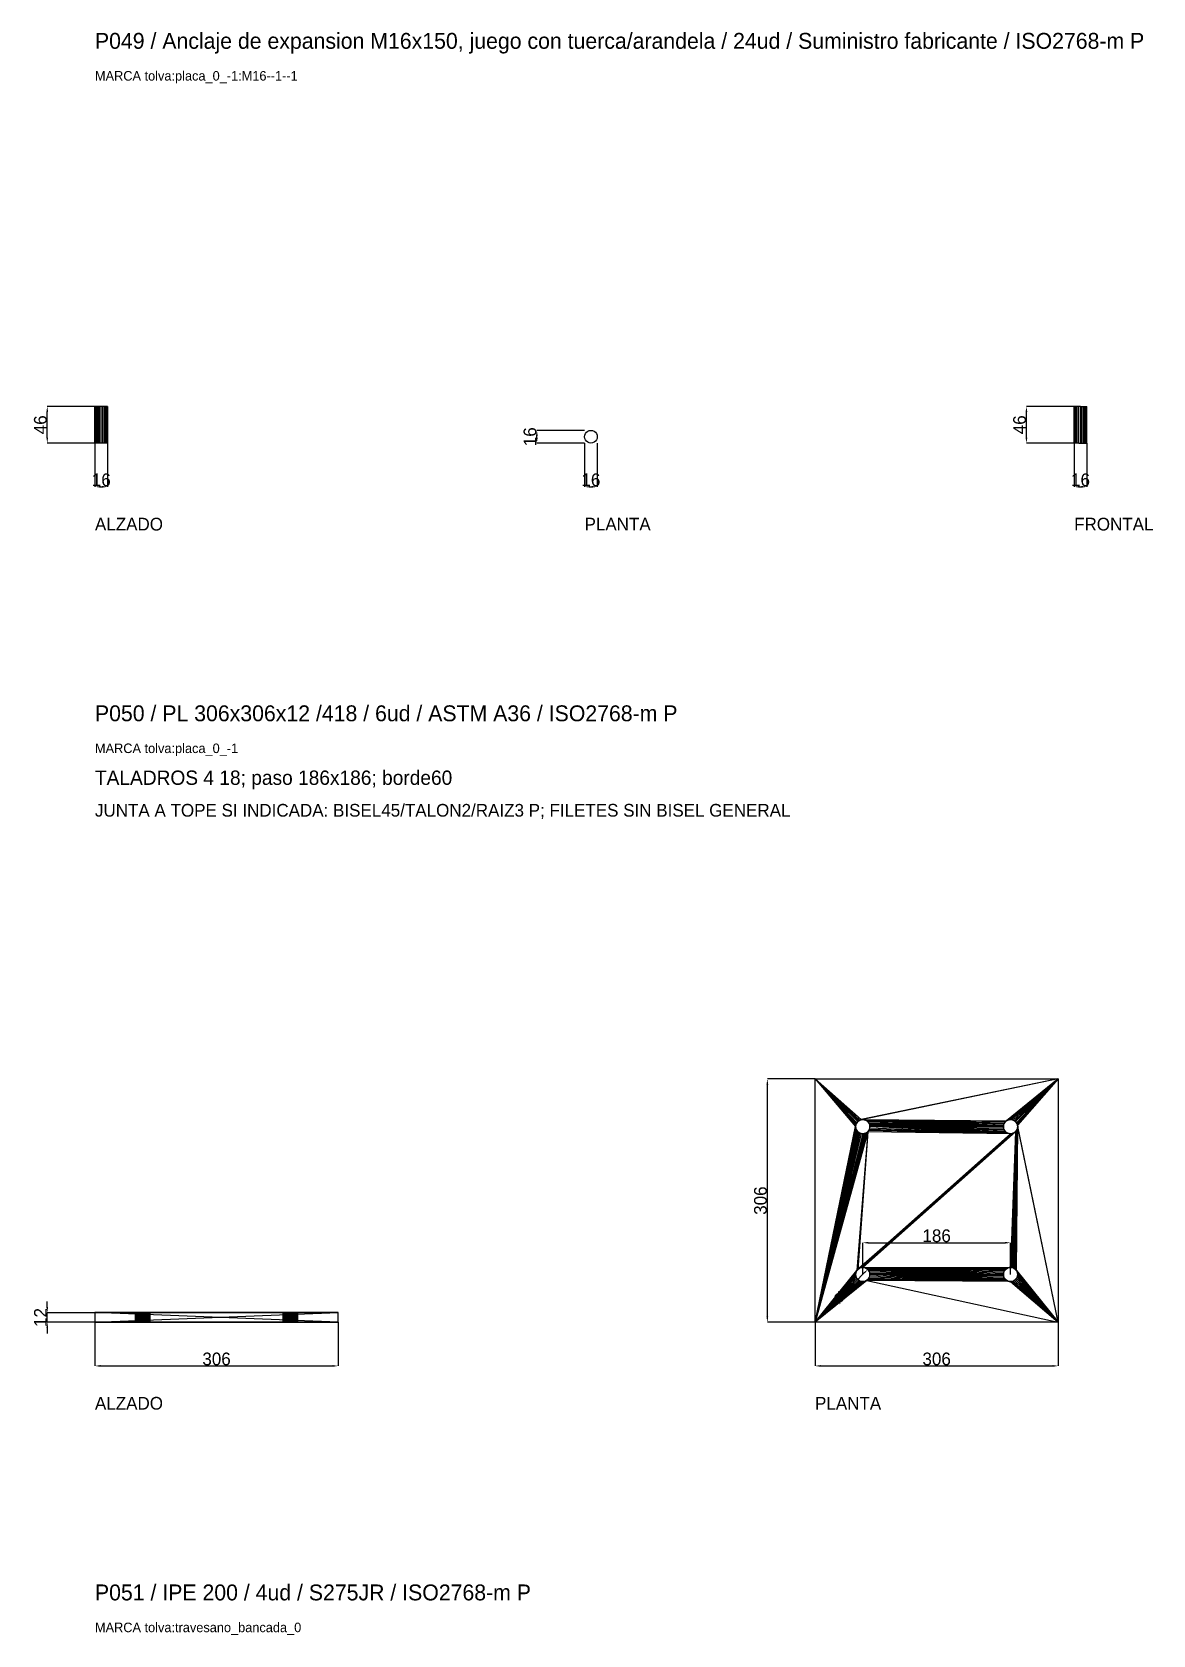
# Model space of a CAD drawing. Header units: millimetres. Extents: x -79 to 41330, y -75911 to 371.
# Drawn here: x -79 to 1331, y -65744 to -63728 of the extents above; entities that cross this region are included whole.
import ezdxf

# ---------------------------------------------------------------- set-up
doc = ezdxf.new("R2010")
doc.units = ezdxf.units.MM
for name, color, linetype in [('R17_COTAS_P', 1, 'Continuous'), ('R17_PIEZAS_P', 3, 'Continuous'), ('R17_TEXTOS', 7, 'Continuous')]:
    doc.layers.add(name, color=color, linetype=linetype)
doc.dimstyles.get("Standard").update_dxf_attribs({"dimtxt": 2.5, "dimasz": 2.5, "dimexe": 1.25, "dimexo": 0.625, "dimtad": 1, "dimcen": 2.5, "dimazin": 3, "dimtfac": 1, "dimtmove": 0, "dimatfit": 3})

# ---------------------------------------------------------------- blocks, each defined once
blk = doc.blocks.new('_CLOSEDFILLED')
at = {"color": 0, "linetype": 'BYBLOCK'}
blk.add_solid([(-1, 0.16), (0, 0), (-1, -0.16)], dxfattribs=at)
blk = doc.blocks.new('*D297')
for p, q in [((0, -64244.9), (0, -64299.9)), ((16, -64244.9), (16, -64299.9)), ((7, -64299.9), (9, -64299.9))]:
    blk.add_line(p, q)
at = {"layer": 'Defpoints'}
for p in [(0, -64244.9), (16, -64244.9), (0, -64299.9)]:
    blk.add_point(p, dxfattribs=at)
at = {"layer": 'R17_COTAS_P', "xscale": 7, "yscale": 7, "rotation": 180}
blk.add_blockref('_CLOSEDFILLED', (0, -64299.9), dxfattribs=at)
at = {"layer": 'R17_COTAS_P', "xscale": 7, "yscale": 7}
blk.add_blockref('_CLOSEDFILLED', (16, -64299.9), dxfattribs=at)
at = {"layer": 'R17_COTAS_P', "insert": (8, -64291.2), "char_height": 16, "attachment_point": 5}
blk.add_mtext('16', dxfattribs=at)
blk = doc.blocks.new('*D298')
for p, q in [((0, -64198.9), (-60, -64198.9)), ((-60, -64237.9), (-60, -64205.9)), ((0, -64244.9), (-60, -64244.9))]:
    blk.add_line(p, q)
at = {"layer": 'Defpoints'}
for p in [(0, -64198.9), (-60, -64244.9), (0, -64244.9)]:
    blk.add_point(p, dxfattribs=at)
at = {"layer": 'R17_COTAS_P', "xscale": 7, "yscale": 7}
for p, rotation in [((-60, -64198.9), 90), ((-60, -64244.9), 270)]:
    blk.add_blockref('_CLOSEDFILLED', p, dxfattribs=dict(at, rotation=rotation))
at = {"layer": 'R17_COTAS_P', "insert": (-68.6, -64221.9), "char_height": 16, "attachment_point": 5, "rotation": 90}
blk.add_mtext('46', dxfattribs=at)
blk = doc.blocks.new('*D299')
for p, q in [((616, -64244.9), (616, -64299.9)), ((632, -64244.9), (632, -64299.9)), ((623, -64299.9), (625, -64299.9))]:
    blk.add_line(p, q)
at = {"layer": 'Defpoints'}
for p in [(616, -64244.9), (632, -64244.9), (616, -64299.9)]:
    blk.add_point(p, dxfattribs=at)
at = {"layer": 'R17_COTAS_P', "xscale": 7, "yscale": 7, "rotation": 180}
blk.add_blockref('_CLOSEDFILLED', (616, -64299.9), dxfattribs=at)
at = {"layer": 'R17_COTAS_P', "xscale": 7, "yscale": 7}
blk.add_blockref('_CLOSEDFILLED', (632, -64299.9), dxfattribs=at)
at = {"layer": 'R17_COTAS_P', "insert": (624, -64291.2), "char_height": 16, "attachment_point": 5}
blk.add_mtext('16', dxfattribs=at)
blk = doc.blocks.new('*D300')
for p, q in [((616, -64228.9), (556, -64228.9)), ((556, -64237.9), (556, -64235.9)), ((616, -64244.9), (556, -64244.9))]:
    blk.add_line(p, q)
at = {"layer": 'Defpoints'}
for p in [(556, -64244.9), (616, -64228.9), (616, -64244.9)]:
    blk.add_point(p, dxfattribs=at)
at = {"layer": 'R17_COTAS_P', "xscale": 7, "yscale": 7}
for p, rotation in [((556, -64228.9), 90), ((556, -64244.9), 270)]:
    blk.add_blockref('_CLOSEDFILLED', p, dxfattribs=dict(at, rotation=rotation))
at = {"layer": 'R17_COTAS_P', "insert": (547.4, -64236.9), "char_height": 16, "attachment_point": 5, "rotation": 90}
blk.add_mtext('16', dxfattribs=at)
blk = doc.blocks.new('*D301')
for p, q in [((1232, -64244.9), (1232, -64299.9)), ((1248, -64244.9), (1248, -64299.9)), ((1239, -64299.9), (1241, -64299.9))]:
    blk.add_line(p, q)
at = {"layer": 'Defpoints'}
for p in [(1232, -64244.9), (1248, -64244.9), (1232, -64299.9)]:
    blk.add_point(p, dxfattribs=at)
at = {"layer": 'R17_COTAS_P', "xscale": 7, "yscale": 7, "rotation": 180}
blk.add_blockref('_CLOSEDFILLED', (1232, -64299.9), dxfattribs=at)
at = {"layer": 'R17_COTAS_P', "xscale": 7, "yscale": 7}
blk.add_blockref('_CLOSEDFILLED', (1248, -64299.9), dxfattribs=at)
at = {"layer": 'R17_COTAS_P', "insert": (1240, -64291.2), "char_height": 16, "attachment_point": 5}
blk.add_mtext('16', dxfattribs=at)
blk = doc.blocks.new('*D302')
for p, q in [((1232, -64198.9), (1172, -64198.9)), ((1172, -64237.9), (1172, -64205.9)), ((1232, -64244.9), (1172, -64244.9))]:
    blk.add_line(p, q)
at = {"layer": 'Defpoints'}
for p in [(1232, -64198.9), (1172, -64244.9), (1232, -64244.9)]:
    blk.add_point(p, dxfattribs=at)
at = {"layer": 'R17_COTAS_P', "xscale": 7, "yscale": 7}
for p, rotation in [((1172, -64198.9), 90), ((1172, -64244.9), 270)]:
    blk.add_blockref('_CLOSEDFILLED', p, dxfattribs=dict(at, rotation=rotation))
at = {"layer": 'R17_COTAS_P', "insert": (1163.4, -64221.9), "char_height": 16, "attachment_point": 5, "rotation": 90}
blk.add_mtext('46', dxfattribs=at)
blk = doc.blocks.new('*D303')
for p, q in [((0, -65350.9), (0, -65405.9)), ((306, -65350.9), (306, -65405.9)), ((7, -65405.9), (299, -65405.9))]:
    blk.add_line(p, q)
at = {"layer": 'Defpoints'}
for p in [(0, -65350.9), (306, -65350.9), (0, -65405.9)]:
    blk.add_point(p, dxfattribs=at)
at = {"layer": 'R17_COTAS_P', "xscale": 7, "yscale": 7, "rotation": 180}
blk.add_blockref('_CLOSEDFILLED', (0, -65405.9), dxfattribs=at)
at = {"layer": 'R17_COTAS_P', "xscale": 7, "yscale": 7}
blk.add_blockref('_CLOSEDFILLED', (306, -65405.9), dxfattribs=at)
at = {"layer": 'R17_COTAS_P', "insert": (153, -65397.2), "char_height": 16, "attachment_point": 5}
blk.add_mtext('306', dxfattribs=at)
blk = doc.blocks.new('*D304')
for p, q in [((-60, -65331.9), (-60, -65324.9)), ((0, -65338.9), (-60, -65338.9)), ((-60, -65350.9), (-60, -65338.9)), ((0, -65350.9), (-60, -65350.9)), ((-60, -65357.9), (-60, -65364.9))]:
    blk.add_line(p, q)
at = {"layer": 'Defpoints'}
for p in [(-60, -65350.9), (0, -65338.9), (0, -65350.9)]:
    blk.add_point(p, dxfattribs=at)
at = {"layer": 'R17_COTAS_P', "xscale": 7, "yscale": 7}
for p, rotation in [((-60, -65338.9), 270), ((-60, -65350.9), 90)]:
    blk.add_blockref('_CLOSEDFILLED', p, dxfattribs=dict(at, rotation=rotation))
at = {"layer": 'R17_COTAS_P', "insert": (-68.6, -65344.9), "char_height": 16, "attachment_point": 5, "rotation": 90}
blk.add_mtext('12', dxfattribs=at)
blk = doc.blocks.new('*D305')
for p, q in [((906, -65350.9), (906, -65405.9)), ((1212, -65350.9), (1212, -65405.9)), ((913, -65405.9), (1205, -65405.9))]:
    blk.add_line(p, q)
at = {"layer": 'Defpoints'}
for p in [(906, -65350.9), (1212, -65350.9), (906, -65405.9)]:
    blk.add_point(p, dxfattribs=at)
at = {"layer": 'R17_COTAS_P', "xscale": 7, "yscale": 7, "rotation": 180}
blk.add_blockref('_CLOSEDFILLED', (906, -65405.9), dxfattribs=at)
at = {"layer": 'R17_COTAS_P', "xscale": 7, "yscale": 7}
blk.add_blockref('_CLOSEDFILLED', (1212, -65405.9), dxfattribs=at)
at = {"layer": 'R17_COTAS_P', "insert": (1059, -65397.2), "char_height": 16, "attachment_point": 5}
blk.add_mtext('306', dxfattribs=at)
blk = doc.blocks.new('*D306')
for p, q in [((906, -65044.9), (846, -65044.9)), ((846, -65343.9), (846, -65051.9)), ((906, -65350.9), (846, -65350.9))]:
    blk.add_line(p, q)
at = {"layer": 'Defpoints'}
for p in [(906, -65044.9), (846, -65350.9), (906, -65350.9)]:
    blk.add_point(p, dxfattribs=at)
at = {"layer": 'R17_COTAS_P', "xscale": 7, "yscale": 7}
for p, rotation in [((846, -65044.9), 90), ((846, -65350.9), 270)]:
    blk.add_blockref('_CLOSEDFILLED', p, dxfattribs=dict(at, rotation=rotation))
at = {"layer": 'R17_COTAS_P', "insert": (837.4, -65197.9), "char_height": 16, "attachment_point": 5, "rotation": 90}
blk.add_mtext('306', dxfattribs=at)
blk = doc.blocks.new('*D309')
for p, q in [((956.1, -65300.8), (968.8, -65288)), ((955.7, -65301.2), (956.1, -65300.8))]:
    blk.add_line(p, q)
at = {"layer": 'Defpoints'}
for p in [(966, -65290.9), (959.6, -65297.2)]:
    blk.add_point(p, dxfattribs=at)
at = {"layer": 'R17_COTAS_P', "xscale": 5, "yscale": 5, "rotation": 44.99999999999642}
for p in [(972.4, -65284.5), (959.6, -65297.2)]:
    blk.add_blockref('_CLOSEDFILLED', p, dxfattribs=at)
at = {"layer": 'R17_COTAS_P', "insert": (942.9, -65313.9), "char_height": 12, "attachment_point": 5, "rotation": 45}
blk.add_mtext('%%c18', dxfattribs=at)
blk = doc.blocks.new('*D310')
for p, q in [((966, -65290.9), (966, -65250.9)), ((973, -65250.9), (1145, -65250.9)), ((1152, -65290.9), (1152, -65250.9))]:
    blk.add_line(p, q)
at = {"layer": 'Defpoints'}
for p in [(966, -65250.9), (966, -65290.9), (1152, -65290.9)]:
    blk.add_point(p, dxfattribs=at)
at = {"layer": 'R17_COTAS_P', "xscale": 7, "yscale": 7, "rotation": 180}
blk.add_blockref('_CLOSEDFILLED', (966, -65250.9), dxfattribs=at)
at = {"layer": 'R17_COTAS_P', "xscale": 7, "yscale": 7}
blk.add_blockref('_CLOSEDFILLED', (1152, -65250.9), dxfattribs=at)
at = {"layer": 'R17_COTAS_P', "insert": (1059, -65242.2), "char_height": 16, "attachment_point": 5}
blk.add_mtext('186', dxfattribs=at)

msp = doc.modelspace()

# ---------------------------------------------------------------- linework, layer by layer
at = {"layer": 'R17_PIEZAS_P'}
for p, q in [((0.273, -64198.859), (0, -64198.859)), ((0, -64244.859), (0, -64198.859)), ((1.072, -64198.859), (0.273, -64198.859)), ((0.273, -64244.859), (0.273, -64198.859)), ((2.343, -64198.859), (1.072, -64198.859)), ((1.072, -64244.859), (1.072, -64198.859)), ((4, -64198.859), (2.343, -64198.859)), ((2.343, -64244.859), (2.343, -64198.859)), ((5.929, -64198.859), (4, -64198.859)), ((4, -64244.859), (4, -64198.859)), ((8, -64198.859), (5.929, -64198.859)), ((5.929, -64244.859), (5.929, -64198.859)), ((10.071, -64198.859), (8, -64198.859)), ((8, -64244.859), (8, -64198.859)), ((12, -64198.859), (10.071, -64198.859)), ((10.071, -64244.859), (10.071, -64198.859)), ((13.657, -64198.859), (12, -64198.859)), ((12, -64244.859), (12, -64198.859)), ((14.928, -64198.859), (13.657, -64198.859)), ((13.657, -64244.859), (13.657, -64198.859)), ((15.727, -64198.859), (14.928, -64198.859)), ((14.928, -64244.859), (14.928, -64198.859)), ((16, -64198.859), (15.727, -64198.859)), ((15.727, -64244.859), (15.727, -64198.859)), ((16, -64198.859), (16, -64244.859)), ((1232.273, -64198.859), (1232, -64198.859)), ((1232, -64244.859), (1232, -64198.859)), ((1233.072, -64198.859), (1232.273, -64198.859)), ((1232.273, -64244.859), (1232.273, -64198.859)), ((1234.343, -64198.859), (1233.072, -64198.859)), ((1233.072, -64244.859), (1233.072, -64198.859)), ((1236, -64198.859), (1234.343, -64198.859)), ((1234.343, -64244.859), (1234.343, -64198.859)), ((1237.929, -64198.859), (1236, -64198.859)), ((1236, -64244.859), (1236, -64198.859)), ((1240, -64198.859), (1237.929, -64198.859)), ((1237.929, -64244.859), (1237.929, -64198.859)), ((1240, -64198.859), (1242.071, -64198.859)), ((1240, -64198.859), (1240, -64244.859)), ((1242.071, -64198.859), (1244, -64198.859)), ((1242.071, -64244.859), (1242.071, -64198.859)), ((1244, -64198.859), (1245.657, -64198.859)), ((1244, -64244.859), (1244, -64198.859)), ((1245.657, -64198.859), (1246.928, -64198.859)), ((1245.657, -64244.859), (1245.657, -64198.859)), ((1246.928, -64198.859), (1247.727, -64198.859)), ((1246.928, -64244.859), (1246.928, -64198.859)), ((1247.727, -64198.859), (1248, -64198.859)), ((1247.727, -64244.859), (1247.727, -64198.859)), ((1248, -64244.859), (1248, -64198.859)), ((0.273, -64244.859), (0, -64244.859)), ((1.072, -64244.859), (0.273, -64244.859)), ((2.343, -64244.859), (1.072, -64244.859)), ((4, -64244.859), (2.343, -64244.859)), ((5.929, -64244.859), (4, -64244.859)), ((8, -64244.859), (5.929, -64244.859)), ((10.071, -64244.859), (8, -64244.859)), ((12, -64244.859), (10.071, -64244.859)), ((13.657, -64244.859), (12, -64244.859)), ((14.928, -64244.859), (13.657, -64244.859)), ((15.727, -64244.859), (14.928, -64244.859)), ((15.727, -64244.859), (16, -64244.859)), ((616, -64236.859), (616.273, -64234.789)), ((616.273, -64238.93), (616, -64236.859)), ((616.273, -64234.789), (617.072, -64232.859)), ((617.072, -64240.859), (616.273, -64238.93)), ((617.072, -64232.859), (618.343, -64231.202)), ((618.343, -64242.516), (617.072, -64240.859)), ((618.343, -64231.202), (620, -64229.931)), ((620, -64243.787), (618.343, -64242.516)), ((620, -64229.931), (621.929, -64229.132)), ((621.929, -64244.587), (620, -64243.787)), ((621.929, -64229.132), (624, -64228.859)), ((624, -64244.859), (621.929, -64244.587)), ((624, -64228.859), (626.071, -64229.132)), ((626.071, -64244.587), (624, -64244.859)), ((626.071, -64229.132), (628, -64229.931)), ((628, -64243.787), (626.071, -64244.587)), ((628, -64229.931), (629.657, -64231.202)), ((629.657, -64242.516), (628, -64243.787)), ((629.657, -64231.202), (630.928, -64232.859)), ((630.928, -64240.859), (629.657, -64242.516)), ((630.928, -64232.859), (631.727, -64234.789)), ((631.727, -64238.93), (630.928, -64240.859)), ((631.727, -64234.789), (632, -64236.859)), ((632, -64236.859), (631.727, -64238.93)), ((1232.273, -64244.859), (1232, -64244.859)), ((1233.072, -64244.859), (1232.273, -64244.859)), ((1234.343, -64244.859), (1233.072, -64244.859)), ((1236, -64244.859), (1234.343, -64244.859)), ((1237.929, -64244.859), (1236, -64244.859)), ((1237.929, -64244.859), (1240, -64244.859)), ((1240, -64244.859), (1242.071, -64244.859)), ((1242.071, -64244.859), (1244, -64244.859)), ((1244, -64244.859), (1245.657, -64244.859)), ((1245.657, -64244.859), (1246.928, -64244.859)), ((1246.928, -64244.859), (1247.727, -64244.859)), ((1247.727, -64244.859), (1248, -64244.859)), ((906, -65350.859), (906, -65044.859)), ((906, -65044.859), (957, -65104.859)), ((906, -65044.859), (957.173, -65103.103)), ((906, -65044.859), (957.685, -65101.415)), ((906, -65044.859), (958.517, -65099.859)), ((906, -65044.859), (959.636, -65098.495)), ((906, -65044.859), (961, -65097.376)), ((906, -65044.859), (962.556, -65096.544)), ((906, -65044.859), (964.244, -65096.032)), ((906, -65044.859), (1212, -65044.859)), ((1212, -65044.859), (964.244, -65096.032)), ((1212, -65044.859), (966, -65095.859)), ((1212, -65044.859), (1147, -65097.376)), ((1212, -65044.859), (1148.556, -65096.544)), ((1212, -65044.859), (1150.244, -65096.032)), ((1212, -65044.859), (1152, -65095.859)), ((1212, -65044.859), (1153.756, -65096.032)), ((1212, -65044.859), (1155.444, -65096.544)), ((1212, -65044.859), (1157, -65097.376)), ((1212, -65044.859), (1158.364, -65098.495)), ((1212, -65044.859), (1159.483, -65099.859)), ((1212, -65044.859), (1160.315, -65101.415)), ((1212, -65044.859), (1160.827, -65103.103)), ((1212, -65044.859), (1212, -65350.859)), ((906, -65350.859), (957, -65104.859)), ((957.173, -65106.615), (906, -65350.859)), ((957.685, -65108.303), (906, -65350.859)), ((958.517, -65109.859), (906, -65350.859)), ((959.636, -65111.223), (906, -65350.859)), ((972.364, -65111.223), (906, -65350.859)), ((961, -65112.342), (906, -65350.859)), ((971, -65112.342), (906, -65350.859)), ((962.556, -65113.174), (906, -65350.859)), ((969.444, -65113.174), (906, -65350.859)), ((964.244, -65113.686), (906, -65350.859)), ((967.756, -65113.686), (906, -65350.859)), ((957.173, -65103.103), (957, -65104.859)), ((957, -65104.859), (957.173, -65106.615)), ((957.685, -65101.415), (957.173, -65103.103)), ((957.173, -65106.615), (957.685, -65108.303)), ((958.517, -65099.859), (957.685, -65101.415)), ((957.685, -65108.303), (958.517, -65109.859)), ((959.636, -65098.495), (958.517, -65099.859)), ((958.517, -65109.859), (959.636, -65111.223)), ((972.364, -65111.223), (958.517, -65285.859)), ((961, -65097.376), (959.636, -65098.495)), ((959.636, -65111.223), (961, -65112.342)), ((972.364, -65111.223), (959.636, -65284.495)), ((1158.364, -65111.223), (959.636, -65284.495)), ((1157, -65112.342), (959.636, -65284.495)), ((1155.444, -65113.174), (959.636, -65284.495)), ((1153.756, -65113.686), (959.636, -65284.495)), ((962.556, -65096.544), (961, -65097.376)), ((1158.364, -65111.223), (961, -65283.376)), ((961, -65112.342), (962.556, -65113.174)), ((964.244, -65096.032), (962.556, -65096.544)), ((1158.364, -65111.223), (962.556, -65282.544)), ((962.556, -65113.174), (964.244, -65113.686)), ((966, -65095.859), (964.244, -65096.032)), ((1158.364, -65111.223), (964.244, -65282.032)), ((964.244, -65113.686), (966, -65113.859)), ((967.756, -65096.032), (966, -65095.859)), ((966, -65095.859), (1143.173, -65103.103)), ((966, -65095.859), (1143.685, -65101.415)), ((966, -65095.859), (1144.517, -65099.859)), ((966, -65095.859), (1145.636, -65098.495)), ((966, -65095.859), (1147, -65097.376)), ((1158.364, -65111.223), (966, -65281.859)), ((966, -65113.859), (967.756, -65113.686)), ((969.444, -65096.544), (967.756, -65096.032)), ((967.756, -65096.032), (1143.173, -65103.103)), ((967.756, -65113.686), (969.444, -65113.174)), ((971, -65097.376), (969.444, -65096.544)), ((969.444, -65096.544), (1143.173, -65103.103)), ((969.444, -65113.174), (971, -65112.342)), ((972.364, -65098.495), (971, -65097.376)), ((971, -65097.376), (1143.173, -65103.103)), ((971, -65112.342), (972.364, -65111.223)), ((973.483, -65099.859), (972.364, -65098.495)), ((972.364, -65098.495), (1143.173, -65103.103)), ((972.364, -65111.223), (973.483, -65109.859)), ((1152, -65113.859), (972.364, -65111.223)), ((974.315, -65101.415), (973.483, -65099.859)), ((973.483, -65099.859), (1143.173, -65103.103)), ((973.483, -65109.859), (974.315, -65108.303)), ((1152, -65113.859), (973.483, -65109.859)), ((974.827, -65103.103), (974.315, -65101.415)), ((974.315, -65101.415), (1143.173, -65103.103)), ((974.315, -65108.303), (974.827, -65106.615)), ((1152, -65113.859), (974.315, -65108.303)), ((975, -65104.859), (974.827, -65103.103)), ((974.827, -65103.103), (1143.173, -65103.103)), ((974.827, -65106.615), (975, -65104.859)), ((1152, -65113.859), (974.827, -65106.615)), ((975, -65104.859), (1143.173, -65103.103)), ((1143, -65104.859), (975, -65104.859)), ((1143.173, -65106.615), (975, -65104.859)), ((1143.685, -65108.303), (975, -65104.859)), ((1144.517, -65109.859), (975, -65104.859)), ((1145.636, -65111.223), (975, -65104.859)), ((1147, -65112.342), (975, -65104.859)), ((1148.556, -65113.174), (975, -65104.859)), ((1150.244, -65113.686), (975, -65104.859)), ((1152, -65113.859), (975, -65104.859)), ((1143.173, -65103.103), (1143, -65104.859)), ((1143, -65104.859), (1143.173, -65106.615)), ((1143.685, -65101.415), (1143.173, -65103.103)), ((1143.173, -65106.615), (1143.685, -65108.303)), ((1144.517, -65099.859), (1143.685, -65101.415)), ((1143.685, -65108.303), (1144.517, -65109.859)), ((1145.636, -65098.495), (1144.517, -65099.859)), ((1144.517, -65109.859), (1145.636, -65111.223)), ((1147, -65097.376), (1145.636, -65098.495)), ((1145.636, -65111.223), (1147, -65112.342)), ((1148.556, -65096.544), (1147, -65097.376)), ((1147, -65112.342), (1148.556, -65113.174)), ((1150.244, -65096.032), (1148.556, -65096.544)), ((1148.556, -65113.174), (1150.244, -65113.686)), ((1152, -65095.859), (1150.244, -65096.032)), ((1150.244, -65113.686), (1152, -65113.859)), ((1153.756, -65096.032), (1152, -65095.859)), ((1161, -65104.859), (1152, -65281.859)), ((1160.827, -65106.615), (1152, -65281.859)), ((1160.315, -65108.303), (1152, -65281.859)), ((1159.483, -65109.859), (1152, -65281.859)), ((1158.364, -65111.223), (1152, -65281.859)), ((1152, -65113.859), (1153.756, -65113.686)), ((1155.444, -65096.544), (1153.756, -65096.032)), ((1161, -65104.859), (1153.756, -65282.032)), ((1153.756, -65113.686), (1155.444, -65113.174)), ((1157, -65097.376), (1155.444, -65096.544)), ((1155.444, -65282.544), (1161, -65104.859)), ((1155.444, -65113.174), (1157, -65112.342)), ((1158.364, -65098.495), (1157, -65097.376)), ((1157, -65283.376), (1161, -65104.859)), ((1157, -65112.342), (1158.364, -65111.223)), ((1159.483, -65099.859), (1158.364, -65098.495)), ((1158.364, -65284.495), (1161, -65104.859)), ((1158.364, -65111.223), (1159.483, -65109.859)), ((1160.315, -65101.415), (1159.483, -65099.859)), ((1159.483, -65285.859), (1161, -65104.859)), ((1159.483, -65109.859), (1160.315, -65108.303)), ((1160.827, -65103.103), (1160.315, -65101.415)), ((1160.315, -65108.303), (1160.827, -65106.615)), ((1212, -65350.859), (1160.827, -65103.103)), ((1161, -65104.859), (1160.827, -65103.103)), ((1160.827, -65106.615), (1161, -65104.859)), ((1212, -65350.859), (1161, -65104.859)), ((966, -65113.859), (906, -65350.859)), ((1152, -65113.859), (959.636, -65284.495)), ((906, -65350.859), (958.517, -65285.859)), ((906, -65350.859), (957.685, -65287.415)), ((906, -65350.859), (957.173, -65289.103)), ((957, -65290.859), (906, -65350.859)), ((957.173, -65292.615), (906, -65350.859)), ((957.685, -65294.303), (906, -65350.859)), ((957.173, -65289.103), (957, -65290.859)), ((957, -65290.859), (957.173, -65292.615)), ((957.685, -65287.415), (957.173, -65289.103)), ((957.173, -65292.615), (957.685, -65294.303)), ((958.517, -65285.859), (957.685, -65287.415)), ((957.685, -65294.303), (958.517, -65295.859)), ((959.636, -65284.495), (958.517, -65285.859)), ((961, -65283.376), (959.636, -65284.495)), ((962.556, -65282.544), (961, -65283.376)), ((964.244, -65282.032), (962.556, -65282.544)), ((966, -65281.859), (964.244, -65282.032)), ((967.756, -65282.032), (966, -65281.859)), ((966, -65281.859), (1143, -65290.859)), ((966, -65281.859), (1143.173, -65289.103)), ((966, -65281.859), (1143.685, -65287.415)), ((966, -65281.859), (1144.517, -65285.859)), ((966, -65281.859), (1145.636, -65284.495)), ((966, -65281.859), (1147, -65283.376)), ((966, -65281.859), (1148.556, -65282.544)), ((966, -65281.859), (1150.244, -65282.032)), ((966, -65281.859), (1152, -65281.859)), ((969.444, -65282.544), (967.756, -65282.032)), ((967.756, -65282.032), (1143, -65290.859)), ((971, -65283.376), (969.444, -65282.544)), ((969.444, -65282.544), (1143, -65290.859)), ((972.364, -65284.495), (971, -65283.376)), ((971, -65283.376), (1143, -65290.859)), ((973.483, -65285.859), (972.364, -65284.495)), ((972.364, -65284.495), (1143, -65290.859)), ((974.315, -65287.415), (973.483, -65285.859)), ((973.483, -65285.859), (1143, -65290.859)), ((973.483, -65295.859), (974.315, -65294.303)), ((974.827, -65289.103), (974.315, -65287.415)), ((974.315, -65287.415), (1143, -65290.859)), ((974.315, -65294.303), (974.827, -65292.615)), ((1152, -65299.859), (974.315, -65294.303)), ((975, -65290.859), (974.827, -65289.103)), ((974.827, -65289.103), (1143, -65290.859)), ((974.827, -65292.615), (975, -65290.859)), ((1152, -65299.859), (974.827, -65292.615)), ((1143, -65290.859), (975, -65290.859)), ((1143.173, -65292.615), (975, -65290.859)), ((1143.685, -65294.303), (975, -65290.859)), ((1144.517, -65295.859), (975, -65290.859)), ((1145.636, -65297.223), (975, -65290.859)), ((1147, -65298.342), (975, -65290.859)), ((1148.556, -65299.174), (975, -65290.859)), ((1150.244, -65299.686), (975, -65290.859)), ((1152, -65299.859), (975, -65290.859)), ((1143.173, -65289.103), (1143, -65290.859)), ((1143, -65290.859), (1143.173, -65292.615)), ((1143.685, -65287.415), (1143.173, -65289.103)), ((1143.173, -65292.615), (1143.685, -65294.303)), ((1144.517, -65285.859), (1143.685, -65287.415)), ((1143.685, -65294.303), (1144.517, -65295.859)), ((1145.636, -65284.495), (1144.517, -65285.859)), ((1147, -65283.376), (1145.636, -65284.495)), ((1148.556, -65282.544), (1147, -65283.376)), ((1150.244, -65282.032), (1148.556, -65282.544)), ((1152, -65281.859), (1150.244, -65282.032)), ((1153.756, -65282.032), (1152, -65281.859)), ((1155.444, -65282.544), (1153.756, -65282.032)), ((1157, -65283.376), (1155.444, -65282.544)), ((1158.364, -65284.495), (1157, -65283.376)), ((1159.483, -65285.859), (1158.364, -65284.495)), ((1160.315, -65287.415), (1159.483, -65285.859)), ((1159.483, -65285.859), (1212, -65350.859)), ((1159.483, -65295.859), (1160.315, -65294.303)), ((1160.827, -65289.103), (1160.315, -65287.415)), ((1160.315, -65287.415), (1212, -65350.859)), ((1160.315, -65294.303), (1160.827, -65292.615)), ((1160.315, -65294.303), (1212, -65350.859)), ((1161, -65290.859), (1160.827, -65289.103)), ((1160.827, -65289.103), (1212, -65350.859)), ((1160.827, -65292.615), (1161, -65290.859)), ((1160.827, -65292.615), (1212, -65350.859)), ((1161, -65290.859), (1212, -65350.859)), ((958.517, -65295.859), (906, -65350.859)), ((959.636, -65297.223), (906, -65350.859)), ((961, -65298.342), (906, -65350.859)), ((971, -65298.342), (906, -65350.859)), ((962.556, -65299.174), (906, -65350.859)), ((969.444, -65299.174), (906, -65350.859)), ((964.244, -65299.686), (906, -65350.859)), ((967.756, -65299.686), (906, -65350.859)), ((966, -65299.859), (906, -65350.859)), ((958.517, -65295.859), (959.636, -65297.223)), ((959.636, -65297.223), (961, -65298.342)), ((961, -65298.342), (962.556, -65299.174)), ((962.556, -65299.174), (964.244, -65299.686)), ((964.244, -65299.686), (966, -65299.859)), ((966, -65299.859), (967.756, -65299.686)), ((967.756, -65299.686), (969.444, -65299.174)), ((969.444, -65299.174), (971, -65298.342)), ((971, -65298.342), (972.364, -65297.223)), ((971, -65298.342), (1212, -65350.859)), ((1152, -65299.859), (971, -65298.342)), ((972.364, -65297.223), (973.483, -65295.859)), ((1152, -65299.859), (972.364, -65297.223)), ((1152, -65299.859), (973.483, -65295.859)), ((1144.517, -65295.859), (1145.636, -65297.223)), ((1145.636, -65297.223), (1147, -65298.342)), ((1147, -65298.342), (1148.556, -65299.174)), ((1148.556, -65299.174), (1150.244, -65299.686)), ((1150.244, -65299.686), (1152, -65299.859)), ((1152, -65299.859), (1153.756, -65299.686)), ((1152, -65299.859), (1212, -65350.859)), ((1153.756, -65299.686), (1155.444, -65299.174)), ((1153.756, -65299.686), (1212, -65350.859)), ((1155.444, -65299.174), (1157, -65298.342)), ((1155.444, -65299.174), (1212, -65350.859)), ((1157, -65298.342), (1158.364, -65297.223)), ((1157, -65298.342), (1212, -65350.859)), ((1158.364, -65297.223), (1159.483, -65295.859)), ((1158.364, -65297.223), (1212, -65350.859)), ((1159.483, -65295.859), (1212, -65350.859)), ((51, -65338.859), (0, -65338.859)), ((0, -65338.859), (51.173, -65338.859)), ((0, -65338.859), (51.685, -65338.859)), ((0, -65338.859), (52.517, -65338.859)), ((0, -65338.859), (53.636, -65338.859)), ((0, -65338.859), (55, -65338.859)), ((0, -65338.859), (56.556, -65338.859)), ((0, -65338.859), (58.244, -65338.859)), ((0, -65338.859), (60, -65338.859)), ((0, -65338.859), (61.756, -65338.859)), ((306, -65338.859), (0, -65338.859)), ((0, -65338.859), (63.444, -65338.859)), ((0, -65338.859), (65, -65338.859)), ((0, -65338.859), (66.364, -65338.859)), ((306, -65350.859), (0, -65338.859)), ((0, -65338.859), (0, -65350.859)), ((0, -65350.859), (306, -65338.859)), ((0, -65350.859), (51, -65350.859)), ((51.173, -65350.859), (0, -65350.859)), ((51.685, -65350.859), (0, -65350.859)), ((52.517, -65350.859), (0, -65350.859)), ((53.636, -65350.859), (0, -65350.859)), ((55, -65350.859), (0, -65350.859)), ((56.556, -65350.859), (0, -65350.859)), ((58.244, -65350.859), (0, -65350.859)), ((60, -65350.859), (0, -65350.859)), ((61.756, -65350.859), (0, -65350.859)), ((0, -65350.859), (306, -65350.859)), ((63.444, -65350.859), (0, -65350.859)), ((65, -65350.859), (0, -65350.859)), ((66.364, -65350.859), (0, -65350.859)), ((51.173, -65338.859), (51, -65338.859)), ((51, -65350.859), (51.173, -65338.859)), ((51, -65350.859), (51, -65338.859)), ((51.173, -65350.859), (51, -65338.859)), ((51, -65350.859), (51.173, -65350.859)), ((51.685, -65338.859), (51.173, -65338.859)), ((51.173, -65350.859), (51.685, -65338.859)), ((51.173, -65350.859), (51.173, -65338.859)), ((51.685, -65350.859), (51.173, -65338.859)), ((51.173, -65350.859), (51.685, -65350.859)), ((52.517, -65338.859), (51.685, -65338.859)), ((51.685, -65350.859), (52.517, -65338.859)), ((51.685, -65350.859), (51.685, -65338.859)), ((52.517, -65350.859), (51.685, -65338.859)), ((51.685, -65350.859), (52.517, -65350.859)), ((53.636, -65338.859), (52.517, -65338.859)), ((52.517, -65338.859), (66.364, -65338.859)), ((52.517, -65350.859), (53.636, -65338.859)), ((52.517, -65350.859), (52.517, -65338.859)), ((53.636, -65350.859), (52.517, -65338.859)), ((52.517, -65350.859), (53.636, -65350.859)), ((66.364, -65350.859), (52.517, -65350.859)), ((55, -65338.859), (53.636, -65338.859)), ((53.636, -65338.859), (66.364, -65338.859)), ((53.636, -65338.859), (246, -65338.859)), ((53.636, -65338.859), (247.756, -65338.859)), ((53.636, -65338.859), (249.444, -65338.859)), ((53.636, -65338.859), (251, -65338.859)), ((53.636, -65338.859), (252.364, -65338.859)), ((53.636, -65350.859), (55, -65338.859)), ((53.636, -65350.859), (53.636, -65338.859)), ((55, -65350.859), (53.636, -65338.859)), ((53.636, -65350.859), (55, -65350.859)), ((66.364, -65350.859), (53.636, -65350.859)), ((246, -65350.859), (53.636, -65350.859)), ((247.756, -65350.859), (53.636, -65350.859)), ((249.444, -65350.859), (53.636, -65350.859)), ((251, -65350.859), (53.636, -65350.859)), ((252.364, -65350.859), (53.636, -65350.859)), ((56.556, -65338.859), (55, -65338.859)), ((55, -65338.859), (252.364, -65338.859)), ((55, -65350.859), (56.556, -65338.859)), ((55, -65350.859), (55, -65338.859)), ((56.556, -65350.859), (55, -65338.859)), ((55, -65350.859), (56.556, -65350.859)), ((252.364, -65350.859), (55, -65350.859)), ((58.244, -65338.859), (56.556, -65338.859)), ((56.556, -65338.859), (252.364, -65338.859)), ((56.556, -65350.859), (58.244, -65338.859)), ((56.556, -65350.859), (56.556, -65338.859)), ((58.244, -65350.859), (56.556, -65338.859)), ((56.556, -65350.859), (58.244, -65350.859)), ((252.364, -65350.859), (56.556, -65350.859)), ((60, -65338.859), (58.244, -65338.859)), ((58.244, -65338.859), (306, -65338.859)), ((58.244, -65338.859), (252.364, -65338.859)), ((58.244, -65350.859), (60, -65338.859)), ((58.244, -65350.859), (58.244, -65338.859)), ((60, -65350.859), (58.244, -65338.859)), ((58.244, -65350.859), (60, -65350.859)), ((306, -65350.859), (58.244, -65350.859)), ((252.364, -65350.859), (58.244, -65350.859)), ((60, -65338.859), (61.756, -65338.859)), ((237, -65338.859), (60, -65338.859)), ((237.173, -65338.859), (60, -65338.859)), ((237.685, -65338.859), (60, -65338.859)), ((60, -65338.859), (306, -65338.859)), ((238.517, -65338.859), (60, -65338.859)), ((239.636, -65338.859), (60, -65338.859)), ((241, -65338.859), (60, -65338.859)), ((242.556, -65338.859), (60, -65338.859)), ((244.244, -65338.859), (60, -65338.859)), ((246, -65338.859), (60, -65338.859)), ((60, -65338.859), (252.364, -65338.859)), ((60, -65350.859), (61.756, -65338.859)), ((60, -65350.859), (60, -65338.859)), ((61.756, -65350.859), (60, -65338.859)), ((61.756, -65350.859), (60, -65350.859)), ((60, -65350.859), (237, -65350.859)), ((60, -65350.859), (237.173, -65350.859)), ((60, -65350.859), (237.685, -65350.859)), ((306, -65350.859), (60, -65350.859)), ((60, -65350.859), (238.517, -65350.859)), ((60, -65350.859), (239.636, -65350.859)), ((60, -65350.859), (241, -65350.859)), ((60, -65350.859), (242.556, -65350.859)), ((60, -65350.859), (244.244, -65350.859)), ((60, -65350.859), (246, -65350.859)), ((252.364, -65350.859), (60, -65350.859)), ((61.756, -65338.859), (63.444, -65338.859)), ((237, -65338.859), (61.756, -65338.859)), ((237.173, -65338.859), (61.756, -65338.859)), ((61.756, -65350.859), (63.444, -65338.859)), ((61.756, -65350.859), (61.756, -65338.859)), ((63.444, -65350.859), (61.756, -65338.859)), ((63.444, -65350.859), (61.756, -65350.859)), ((61.756, -65350.859), (237, -65350.859)), ((61.756, -65350.859), (237.173, -65350.859)), ((63.444, -65338.859), (65, -65338.859)), ((237, -65338.859), (63.444, -65338.859)), ((237.173, -65338.859), (63.444, -65338.859)), ((63.444, -65350.859), (65, -65338.859)), ((63.444, -65350.859), (63.444, -65338.859)), ((65, -65350.859), (63.444, -65338.859)), ((65, -65350.859), (63.444, -65350.859)), ((63.444, -65350.859), (237, -65350.859)), ((63.444, -65350.859), (237.173, -65350.859)), ((65, -65338.859), (66.364, -65338.859)), ((237, -65338.859), (65, -65338.859)), ((237.173, -65338.859), (65, -65338.859)), ((306, -65338.859), (65, -65338.859)), ((65, -65338.859), (246, -65338.859)), ((65, -65350.859), (66.364, -65338.859)), ((65, -65350.859), (65, -65338.859)), ((66.364, -65350.859), (65, -65338.859)), ((66.364, -65350.859), (65, -65350.859)), ((65, -65350.859), (237, -65350.859)), ((65, -65350.859), (237.173, -65350.859)), ((65, -65350.859), (306, -65350.859)), ((246, -65350.859), (65, -65350.859)), ((66.364, -65338.859), (67.483, -65338.859)), ((237, -65338.859), (66.364, -65338.859)), ((237.173, -65338.859), (66.364, -65338.859)), ((66.364, -65338.859), (246, -65338.859)), ((66.364, -65350.859), (67.483, -65338.859)), ((66.364, -65350.859), (66.364, -65338.859)), ((67.483, -65350.859), (66.364, -65338.859)), ((67.483, -65350.859), (66.364, -65350.859)), ((66.364, -65350.859), (237, -65350.859)), ((66.364, -65350.859), (237.173, -65350.859)), ((246, -65350.859), (66.364, -65350.859)), ((67.483, -65338.859), (68.315, -65338.859)), ((237, -65338.859), (67.483, -65338.859)), ((237.173, -65338.859), (67.483, -65338.859)), ((67.483, -65338.859), (246, -65338.859)), ((67.483, -65350.859), (68.315, -65338.859)), ((67.483, -65350.859), (67.483, -65338.859)), ((68.315, -65350.859), (67.483, -65338.859)), ((68.315, -65350.859), (67.483, -65350.859)), ((67.483, -65350.859), (237, -65350.859)), ((67.483, -65350.859), (237.173, -65350.859)), ((246, -65350.859), (67.483, -65350.859)), ((68.315, -65338.859), (68.827, -65338.859)), ((237, -65338.859), (68.315, -65338.859)), ((237.173, -65338.859), (68.315, -65338.859)), ((68.315, -65338.859), (246, -65338.859)), ((68.315, -65350.859), (68.827, -65338.859)), ((68.315, -65350.859), (68.315, -65338.859)), ((68.827, -65350.859), (68.315, -65338.859)), ((68.827, -65350.859), (68.315, -65350.859)), ((68.315, -65350.859), (237, -65350.859)), ((68.315, -65350.859), (237.173, -65350.859)), ((246, -65350.859), (68.315, -65350.859)), ((68.827, -65338.859), (69, -65338.859)), ((237, -65338.859), (68.827, -65338.859)), ((237.173, -65338.859), (68.827, -65338.859)), ((68.827, -65338.859), (246, -65338.859)), ((68.827, -65350.859), (69, -65338.859)), ((68.827, -65350.859), (68.827, -65338.859)), ((69, -65350.859), (68.827, -65338.859)), ((69, -65350.859), (68.827, -65350.859)), ((68.827, -65350.859), (237, -65350.859)), ((68.827, -65350.859), (237.173, -65350.859)), ((246, -65350.859), (68.827, -65350.859)), ((69, -65338.859), (237, -65338.859)), ((237.173, -65338.859), (69, -65338.859)), ((69, -65338.859), (237.685, -65338.859)), ((69, -65338.859), (238.517, -65338.859)), ((69, -65338.859), (239.636, -65338.859)), ((69, -65338.859), (241, -65338.859)), ((69, -65338.859), (242.556, -65338.859)), ((69, -65338.859), (244.244, -65338.859)), ((69, -65338.859), (246, -65338.859)), ((69, -65338.859), (69, -65350.859)), ((237, -65350.859), (69, -65350.859)), ((69, -65350.859), (237.173, -65350.859)), ((237.685, -65350.859), (69, -65350.859)), ((238.517, -65350.859), (69, -65350.859)), ((239.636, -65350.859), (69, -65350.859)), ((241, -65350.859), (69, -65350.859)), ((242.556, -65350.859), (69, -65350.859)), ((244.244, -65350.859), (69, -65350.859)), ((246, -65350.859), (69, -65350.859)), ((237, -65338.859), (237.173, -65338.859)), ((237, -65350.859), (237.173, -65338.859)), ((237, -65350.859), (237, -65338.859)), ((237.173, -65350.859), (237, -65338.859)), ((237.173, -65350.859), (237, -65350.859)), ((237.685, -65338.859), (237.173, -65338.859)), ((237.173, -65350.859), (237.685, -65338.859)), ((237.173, -65350.859), (237.173, -65338.859)), ((237.685, -65350.859), (237.173, -65338.859)), ((237.173, -65350.859), (237.685, -65350.859)), ((238.517, -65338.859), (237.685, -65338.859)), ((237.685, -65350.859), (238.517, -65338.859)), ((237.685, -65350.859), (237.685, -65338.859)), ((238.517, -65350.859), (237.685, -65338.859)), ((237.685, -65350.859), (238.517, -65350.859)), ((239.636, -65338.859), (238.517, -65338.859)), ((238.517, -65350.859), (239.636, -65338.859)), ((238.517, -65350.859), (238.517, -65338.859)), ((239.636, -65350.859), (238.517, -65338.859)), ((238.517, -65350.859), (239.636, -65350.859)), ((241, -65338.859), (239.636, -65338.859)), ((239.636, -65350.859), (241, -65338.859)), ((239.636, -65350.859), (239.636, -65338.859)), ((241, -65350.859), (239.636, -65338.859)), ((239.636, -65350.859), (241, -65350.859)), ((242.556, -65338.859), (241, -65338.859)), ((241, -65338.859), (306, -65338.859)), ((241, -65350.859), (242.556, -65338.859)), ((241, -65350.859), (241, -65338.859)), ((242.556, -65350.859), (241, -65338.859)), ((241, -65350.859), (242.556, -65350.859)), ((306, -65350.859), (241, -65350.859)), ((244.244, -65338.859), (242.556, -65338.859)), ((242.556, -65338.859), (306, -65338.859)), ((242.556, -65350.859), (244.244, -65338.859)), ((242.556, -65350.859), (242.556, -65338.859)), ((244.244, -65350.859), (242.556, -65338.859)), ((242.556, -65350.859), (244.244, -65350.859)), ((306, -65350.859), (242.556, -65350.859)), ((246, -65338.859), (244.244, -65338.859)), ((244.244, -65338.859), (306, -65338.859)), ((244.244, -65350.859), (246, -65338.859)), ((244.244, -65350.859), (244.244, -65338.859)), ((246, -65350.859), (244.244, -65338.859)), ((244.244, -65350.859), (246, -65350.859)), ((306, -65350.859), (244.244, -65350.859)), ((306, -65338.859), (246, -65338.859)), ((247.756, -65338.859), (246, -65338.859)), ((246, -65338.859), (252.364, -65338.859)), ((246, -65338.859), (253.483, -65338.859)), ((246, -65338.859), (254.315, -65338.859)), ((246, -65338.859), (254.827, -65338.859)), ((246, -65338.859), (255, -65338.859)), ((246, -65350.859), (247.756, -65338.859)), ((246, -65350.859), (246, -65338.859)), ((247.756, -65350.859), (246, -65338.859)), ((246, -65350.859), (306, -65350.859)), ((246, -65350.859), (247.756, -65350.859)), ((252.364, -65350.859), (246, -65350.859)), ((253.483, -65350.859), (246, -65350.859)), ((254.315, -65350.859), (246, -65350.859)), ((254.827, -65350.859), (246, -65350.859)), ((255, -65350.859), (246, -65350.859)), ((306, -65338.859), (247.756, -65338.859)), ((249.444, -65338.859), (247.756, -65338.859)), ((247.756, -65338.859), (255, -65338.859)), ((247.756, -65350.859), (249.444, -65338.859)), ((247.756, -65350.859), (247.756, -65338.859)), ((249.444, -65350.859), (247.756, -65338.859)), ((247.756, -65350.859), (306, -65350.859)), ((247.756, -65350.859), (249.444, -65350.859)), ((255, -65350.859), (247.756, -65350.859)), ((306, -65338.859), (249.444, -65338.859)), ((251, -65338.859), (249.444, -65338.859)), ((255, -65338.859), (249.444, -65338.859)), ((249.444, -65350.859), (251, -65338.859)), ((249.444, -65350.859), (249.444, -65338.859)), ((251, -65350.859), (249.444, -65338.859)), ((249.444, -65350.859), (306, -65350.859)), ((249.444, -65350.859), (251, -65350.859)), ((249.444, -65350.859), (255, -65350.859)), ((306, -65338.859), (251, -65338.859)), ((252.364, -65338.859), (251, -65338.859)), ((255, -65338.859), (251, -65338.859)), ((251, -65350.859), (252.364, -65338.859)), ((251, -65350.859), (251, -65338.859)), ((252.364, -65350.859), (251, -65338.859)), ((251, -65350.859), (306, -65350.859)), ((251, -65350.859), (252.364, -65350.859)), ((251, -65350.859), (255, -65350.859)), ((306, -65338.859), (252.364, -65338.859)), ((253.483, -65338.859), (252.364, -65338.859)), ((255, -65338.859), (252.364, -65338.859)), ((252.364, -65350.859), (253.483, -65338.859)), ((252.364, -65350.859), (252.364, -65338.859)), ((253.483, -65350.859), (252.364, -65338.859)), ((252.364, -65350.859), (306, -65350.859)), ((252.364, -65350.859), (253.483, -65350.859)), ((252.364, -65350.859), (255, -65350.859)), ((306, -65338.859), (253.483, -65338.859)), ((254.315, -65338.859), (253.483, -65338.859)), ((255, -65338.859), (253.483, -65338.859)), ((253.483, -65350.859), (254.315, -65338.859)), ((253.483, -65350.859), (253.483, -65338.859)), ((254.315, -65350.859), (253.483, -65338.859)), ((253.483, -65350.859), (306, -65350.859)), ((253.483, -65350.859), (254.315, -65350.859)), ((253.483, -65350.859), (255, -65350.859)), ((306, -65338.859), (254.315, -65338.859)), ((254.827, -65338.859), (254.315, -65338.859)), ((254.315, -65350.859), (254.827, -65338.859)), ((254.315, -65350.859), (254.315, -65338.859)), ((254.827, -65350.859), (254.315, -65338.859)), ((254.315, -65350.859), (306, -65350.859)), ((254.315, -65350.859), (254.827, -65350.859)), ((306, -65338.859), (254.827, -65338.859)), ((255, -65338.859), (254.827, -65338.859)), ((254.827, -65350.859), (255, -65338.859)), ((254.827, -65350.859), (254.827, -65338.859)), ((255, -65350.859), (254.827, -65338.859)), ((254.827, -65350.859), (306, -65350.859)), ((254.827, -65350.859), (255, -65350.859)), ((306, -65338.859), (255, -65338.859)), ((255, -65338.859), (255, -65350.859)), ((255, -65350.859), (306, -65350.859)), ((306, -65350.859), (306, -65338.859)), ((1212, -65350.859), (906, -65350.859))]:
    msp.add_line(p, q, dxfattribs=at)
for centre in [(966, -65104.859), (1152, -65104.859), (966, -65290.859), (1152, -65290.859)]:
    msp.add_circle(centre, 9, dxfattribs=at)

# ---------------------------------------------------------------- texts
at = {"layer": 'R17_TEXTOS'}
for s, height, p in [('P049 / Anclaje de expansion M16x150, juego con tuerca/arandela / 24ud / Suministro fabricante / ISO2768-m P', 20, (0, -63748.859)), ('MARCA tolva:placa_0_-1:M16--1--1', 12, (0, -63788.859)), ('ALZADO', 16, (0, -64354.859)), ('PLANTA', 16, (616, -64354.859)), ('FRONTAL', 16, (1232, -64354.859)), ('P050 / PL 306x306x12 /418 / 6ud / ASTM A36 / ISO2768-m P', 20, (0, -64594.859)), ('MARCA tolva:placa_0_-1', 12, (0, -64634.859)), ('TALADROS 4 18; paso 186x186; borde60', 18, (0, -64674.859)), ('JUNTA A TOPE SI INDICADA: BISEL45/TALON2/RAIZ3 P; FILETES SIN BISEL GENERAL', 16, (0, -64714.859)), ('ALZADO', 16, (0, -65460.859)), ('PLANTA', 16, (906, -65460.859)), ('P051 / IPE 200 / 4ud / S275JR / ISO2768-m P', 20, (0, -65700.859)), ('MARCA tolva:travesano_bancada_0', 12, (0, -65740.859))]:
    msp.add_text(s, height=height, dxfattribs=at).set_placement(p)

# ---------------------------------------------------------------- dimensions: what is measured, and where the dimension line sits
at = {"layer": 'R17_COTAS_P'}
for base, p1, p2, picture, middle in [((-60, -64244.859), (0, -64244.859), (0, -64198.859), '*D298', (-68.625, -64221.859)), ((1172, -64244.859), (1232, -64244.859), (1232, -64198.859), '*D302', (1163.375, -64221.859)), ((556, -64244.859), (616, -64244.859), (616, -64228.859), '*D300', (547.375, -64236.859)), ((846, -65350.859), (906, -65350.859), (906, -65044.859), '*D306', (837.375, -65197.859)), ((-60, -65350.859), (0, -65350.859), (0, -65338.859), '*D304', (-68.625, -65344.859))]:
    dim = msp.add_linear_dim(base=base, p1=p1, p2=p2, angle=90, dimstyle='Standard', override={"dimtxt": 16, "dimasz": 7, "dimtad": 1, "dimdec": 2}, dxfattribs=at)
    dim.commit()
    dim.dimension.update_dxf_attribs({"geometry": picture, "text_midpoint": middle})
for base, p1, p2, picture, middle in [((0, -64299.859), (0, -64244.859), (16, -64244.859), '*D297', (8, -64291.234)), ((616, -64299.859), (616, -64244.859), (632, -64244.859), '*D299', (624, -64291.234)), ((1232, -64299.859), (1232, -64244.859), (1248, -64244.859), '*D301', (1240, -64291.234)), ((966, -65250.859), (966, -65290.859), (1152, -65290.859), '*D310', (1059, -65242.234)), ((0, -65405.859), (0, -65350.859), (306, -65350.859), '*D303', (153, -65397.234)), ((906, -65405.859), (906, -65350.859), (1212, -65350.859), '*D305', (1059, -65397.234))]:
    dim = msp.add_linear_dim(base=base, p1=p1, p2=p2, dimstyle='Standard', override={"dimtxt": 16, "dimasz": 7, "dimtad": 1, "dimdec": 2}, dxfattribs=at)
    dim.commit()
    dim.dimension.update_dxf_attribs({"geometry": picture, "text_midpoint": middle})
dim = msp.add_diameter_dim_2p(p1=(972.364, -65284.495), p2=(959.636, -65297.223), dimstyle='Standard', override={"dimtxt": 12, "dimasz": 5}, dxfattribs=at)
dim.commit()
dim.dimension.update_dxf_attribs({"geometry": '*D309', "text_midpoint": (942.931, -65313.929)})

doc.saveas('drawing.dxf')
